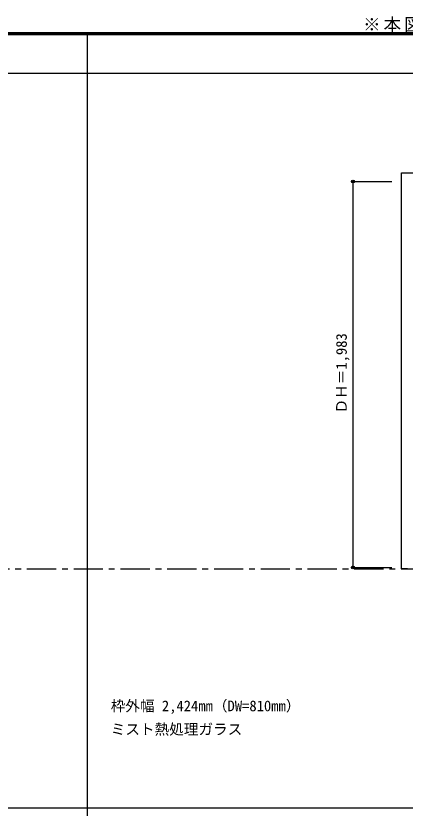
# Model space of a CAD drawing. Units: millimetres, scale not verified. Extents: x -6000 to 5700, y -4307 to 4260.
# Drawn here: x -267 to 1731, y 189 to 4260 of the extents above; entities that cross this region are included whole.
import ezdxf
from ezdxf.enums import TextEntityAlignment as Align

# ---------------------------------------------------------------- set-up
doc = ezdxf.new("R2010")
doc.units = ezdxf.units.MM
doc.header["$LTSCALE"] = 30
doc.header["$PDMODE"] = 32
doc.header["$PDSIZE"] = 15
doc.linetypes.add('CHAIN1', pattern=[8, 5, -1, 1, -1])
for name, color, linetype in [('0-4_枠', 3, 'Continuous'), ('0-A_文字', 7, 'Continuous'), ('0-B_寸法', 4, 'Continuous'), ('F-1_枠', 6, 'Continuous')]:
    doc.layers.add(name, color=color, linetype=linetype)
doc.styles.add('ＭＳ ゴシック', font='')
doc.styles.get('ＭＳ ゴシック').set_extended_font_data('MS Gothic')

msp = doc.modelspace()

# ---------------------------------------------------------------- linework, layer by layer
at = {"layer": '0-4_枠'}
msp.add_line((1713, 3453), (4137, 3453), dxfattribs=at)
at = {"layer": '0-4_枠', "color": 7, "linetype": 'CHAIN1'}
msp.add_line((-5490, 1418), (5690, 1418), dxfattribs=at)
at = {"layer": '0-4_枠'}
msp.add_lwpolyline([(1743, 1418), (1713, 1418), (1713, 3453)], dxfattribs=at)
at = {"layer": '0-B_寸法'}
for p, q in [((1463, 3409), (1663, 3409)), ((1463, 3409), (1463, 1426)), ((1463, 1426), (1663, 1426))]:
    msp.add_line(p, q, dxfattribs=at)
at = {"layer": '0-B_寸法', "color": 7}
for p in [(1463, 3409), (1463, 1426)]:
    msp.add_point(p, dxfattribs=at)
at = {"layer": 'F-1_枠'}
for p, q in [((-6000, 4175), (5700, 4175)), ((-6000, 4170), (5700, 4170)), ((-6000, 4165), (5700, 4165)), ((100, -3790), (100, 4175)), ((-6000, 3965), (5700, 3965)), ((-6000, 190.5), (5700, 190.5))]:
    msp.add_line(p, q, dxfattribs=at)

# ---------------------------------------------------------------- texts
at = {"layer": '0-A_文字', "style": 'ＭＳ ゴシック'}
for s, p in [('枠外幅 2,424mm（DW=810mm）', (220, 670.5)), ('ミスト熱処理ガラス', (220, 550.5))]:
    msp.add_text(s, height=54.99, dxfattribs=at).set_placement(p, align=Align.BOTTOM_LEFT)
at = {"layer": '0-A_文字', "insert": (1515, 4175), "char_height": 65.98, "attachment_point": 7, "style": 'ＭＳ ゴシック'}
msp.add_mtext('\\T1.17;※本図は意匠確認用です。\u3000表記の簡略化している部位がございますのでご注意下さい。', dxfattribs=at)
at = {"layer": '0-B_寸法', "color": 7, "style": 'ＭＳ ゴシック'}
msp.add_text('ＤＨ＝1,983', height=54.99, rotation=90, dxfattribs=at).set_placement((1448, 2217.25), align=Align.BOTTOM_LEFT)

doc.saveas('drawing.dxf')
